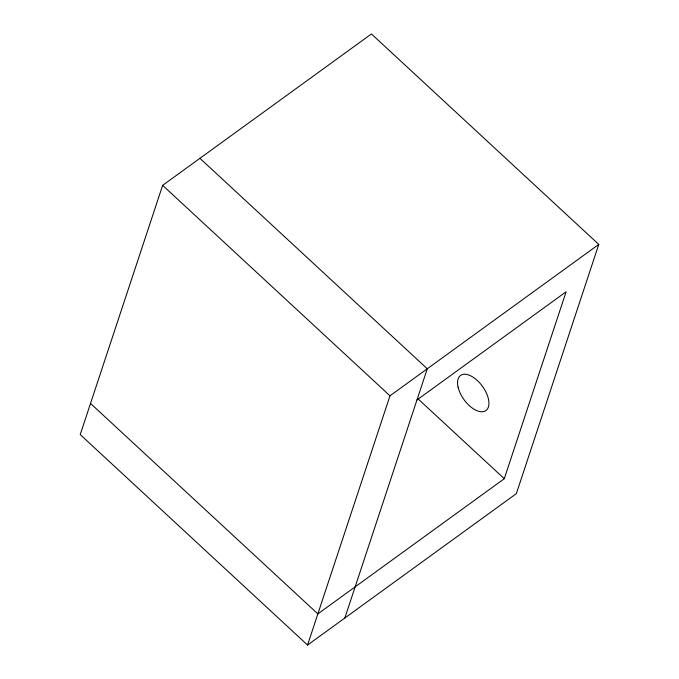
<?xml version="1.0" encoding="UTF-8"?>
<svg xmlns="http://www.w3.org/2000/svg" width="679" height="679" viewBox="0 0 679 679"><rect width="100%" height="100%" fill="white"/><g stroke="black" fill="none" stroke-linecap="round" stroke-linejoin="round"><path stroke-width="1.02" d="M162.646 185.359L80.224 434.585L307.562 645.05L516.354 493.641L598.776 244.415L371.438 33.95L162.646 185.359L389.984 395.823L307.562 645.05M344.847 618.009L427.269 368.782L199.932 158.326M90.519 403.436L317.865 613.901L504.285 478.712L566.108 291.792L416.965 399.939M389.984 395.823L598.776 244.415M418.162 398.98L504.285 478.712M458.062 387.081A21.66 11.39 54.1 0 0 484.305 411.381A21.66 11.39 54.1 0 0 477.362 380.537A21.66 11.39 54.1 0 0 458.062 387.081"/></g></svg>
